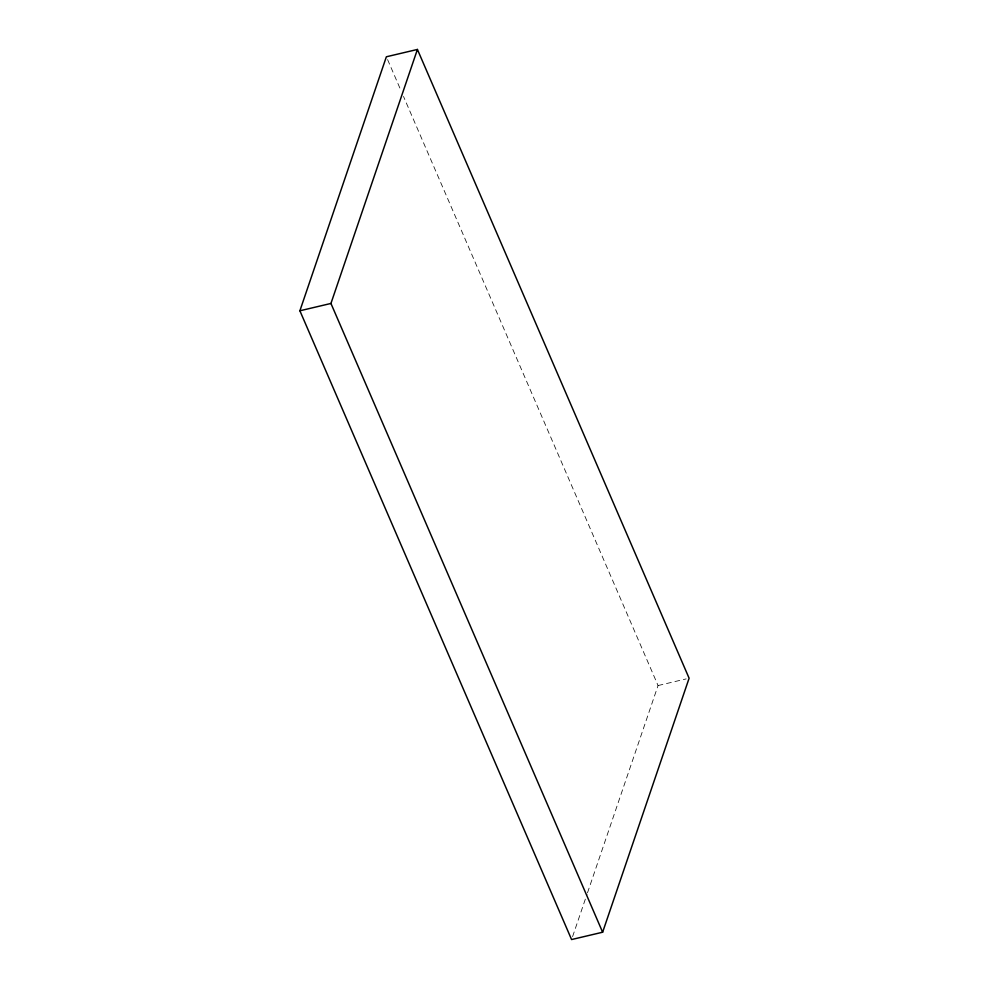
<?xml version="1.0" encoding="UTF-8"?>
<svg xmlns="http://www.w3.org/2000/svg" width="989" height="989" viewBox="0 0 989 989"><rect width="100%" height="100%" fill="white"/><g stroke="black" fill="none" stroke-linecap="round" stroke-linejoin="round"><path stroke-width="0.74" stroke-dasharray="4.95 3.71" d="M572.582 936.632L586.984 894.303M587.491 892.832L658.056 685.55L403.5 96.44M658.056 685.55L686.143 678.911M387.589 59.612L401.052 90.765"/><path stroke-width="1.48" d="M299.89 310.781L386.365 56.781L417.42 49.45L689.11 678.219L602.635 932.219L571.58 939.55L299.89 310.781L330.944 303.45L417.42 49.45M330.944 303.45L602.635 932.219"/></g></svg>
